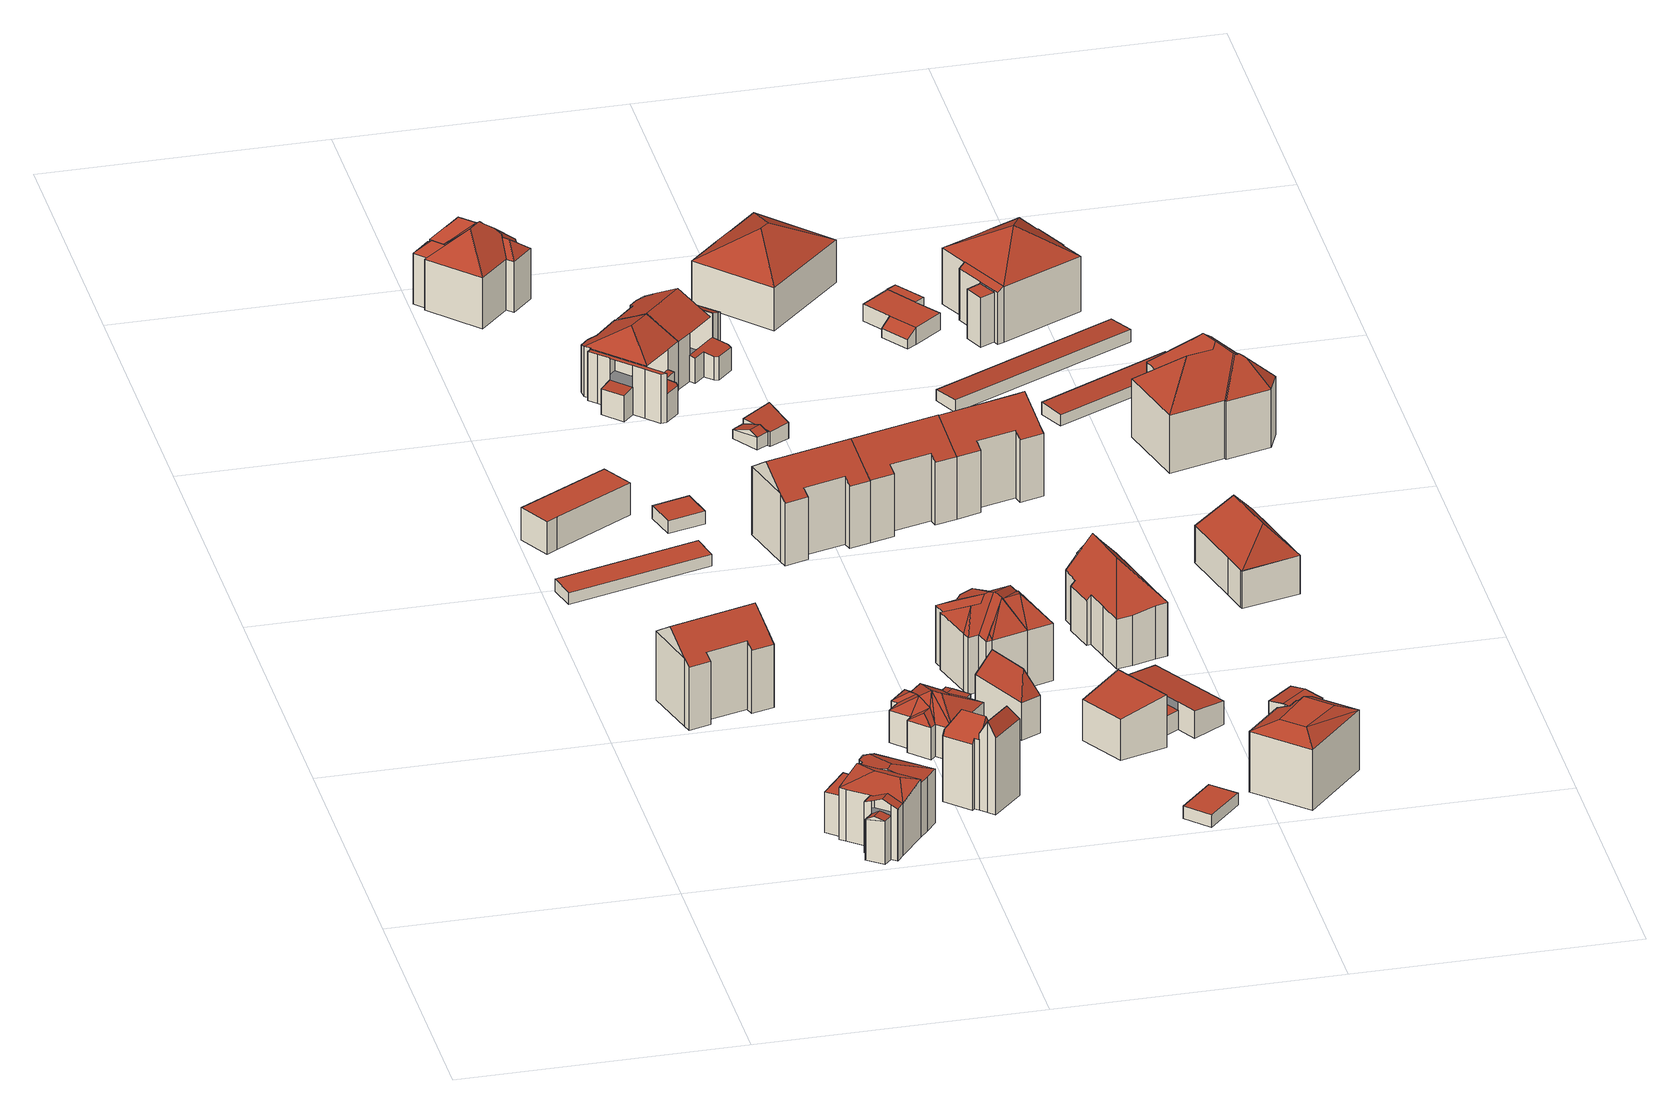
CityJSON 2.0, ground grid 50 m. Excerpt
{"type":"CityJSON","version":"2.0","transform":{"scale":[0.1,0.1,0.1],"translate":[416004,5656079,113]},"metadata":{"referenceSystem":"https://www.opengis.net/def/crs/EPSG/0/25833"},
"CityObjects":{
"building1":{"type":"Building","attributes":{"Dachtyp_tdc":"tdcFreeFormRoof","Gemeindeschluessel":14612000,"Dachneigung":34.45,"QualitaetDacherkennung":79,"Geometrietyp2DReferenz":"3000","measuredHeight":16.34,"function":"31001_9998","roofType":"5000"},"geometry":[{"type":"Solid","lod":"2","boundaries":[[[[0,1,2,3]],[[1,4,5,2]],[[4,6,7,5]],[[6,8,9,7]],[[8,10,11,9]],[[10,12,13,11]],[[12,14,15,13]],[[14,16,17,15]],[[18,19,0,20]],[[4,1,19,18,16,14,12,10,8,6]],[[1,0,19]],[[20,16,18]],[[17,21,3,2,5,7,9,11,13,15]],[[16,20,21,17]],[[20,0,3,21]]]],"semantics":{"surfaces":[{"type":"WallSurface"},{"type":"RoofSurface"},{"type":"GroundSurface"}],"values":[[0,0,0,0,0,0,0,0,1,1,0,0,2,0,0]]}}]},
"building2":{"type":"Building","attributes":{"Gemeindeschluessel":14612000,"Geometrietyp2DReferenz":"3000","function":"31001_9998","roofType":"9999"},"children":["building2-1","building2-2","building2-3","building2-4","building2-5"]},
"building2-1":{"type":"BuildingPart","attributes":{"Dachtyp_tdc":"tdcHipRoof","Dachneigung":15.57,"QualitaetDacherkennung":37,"Geometrietyp2DReferenz":"3000","measuredHeight":11.21,"roofType":"3200"},"parents":["building2"],"geometry":[{"type":"MultiSurface","lod":"2","boundaries":[[[22,23,24,25]],[[26,27,28]],[[29,30,31,23,32]],[[27,33,34,35,29,32,28]],[[23,22,36,37,38,39,26,28,32]],[[24,40,41,42,43,44,45,46,47,25]],[[23,31,48,40,24]],[[30,29,49,42,41,50]],[[27,26,45,44,51]],[[36,22,25,47,52]]],"semantics":{"surfaces":[{"type":"WallSurface"},{"type":"RoofSurface"},{"type":"GroundSurface"}],"values":[0,1,1,1,1,2,0,0,0,0]}}]},
"building2-2":{"type":"BuildingPart","attributes":{"Dachtyp_tdc":"tdcFreeFormRoof","Dachneigung":18.21,"QualitaetDacherkennung":42,"Geometrietyp2DReferenz":"3000","measuredHeight":11.27,"roofType":"5000"},"parents":["building2"],"geometry":[{"type":"MultiSurface","lod":"2","boundaries":[[[53,54,55,56,57]],[[54,58,59,55]],[[58,60,61,59]],[[60,62,63,61]],[[62,64,65,63]],[[64,66,67,65]],[[66,68,69,67]],[[68,70,71,69]],[[70,51,44,71]],[[66,64,72,68]],[[64,62,60,58,54,53,73,49,35,74,72]],[[70,68,72,74,33,51]],[[43,42,41,56,55,59,61,63,65,67,69,71,44]]],"semantics":{"surfaces":[{"type":"WallSurface"},{"type":"RoofSurface"},{"type":"GroundSurface"}],"values":[0,0,0,0,0,0,0,0,0,1,1,1,2]}}]},
"building2-3":{"type":"BuildingPart","attributes":{"Dachtyp_tdc":"tdcPolyFlatRoof","Dachneigung":0,"QualitaetDacherkennung":58,"Geometrietyp2DReferenz":"3000","measuredHeight":7.64,"roofType":"1000"},"parents":["building2"],"geometry":[{"type":"MultiSurface","lod":"2","boundaries":[[[48,75,76,40]],[[75,77,78,76]],[[77,57,56,78]],[[57,77,75,48,50]],[[40,76,78,56,41]]],"semantics":{"surfaces":[{"type":"WallSurface"},{"type":"RoofSurface"},{"type":"GroundSurface"}],"values":[0,0,0,1,2]}}]},
"building2-4":{"type":"BuildingPart","attributes":{"Dachtyp_tdc":"tdcGableRoof","Dachneigung":23.08,"QualitaetDacherkennung":60,"Geometrietyp2DReferenz":"3000","measuredHeight":10.92,"roofType":"3100"},"parents":["building2"],"geometry":[{"type":"MultiSurface","lod":"2","boundaries":[[[79,52,47,80]],[[81,82,83,84]],[[82,85,86,83]],[[85,87,86]],[[88,89,90,91,92]],[[89,79,80,90]],[[93,85,82,81,26,39,94]],[[94,37,52,79,89,88,93]],[[80,47,46,45,84,83,86,95,91,90]],[[26,81,84,45]]],"semantics":{"surfaces":[{"type":"WallSurface"},{"type":"RoofSurface"},{"type":"GroundSurface"}],"values":[0,0,0,0,0,0,1,1,2,0]}}]},
"building2-5":{"type":"BuildingPart","attributes":{"Dachtyp_tdc":"tdcGableRoof","Dachneigung":11.84,"QualitaetDacherkennung":52,"Geometrietyp2DReferenz":"3000","measuredHeight":8.58,"roofType":"3100"},"parents":["building2"],"geometry":[{"type":"MultiSurface","lod":"2","boundaries":[[[96,92,91,97]],[[87,98,99,86]],[[98,96,97,99]],[[96,98,100]],[[92,96,100,101]],[[98,87,102,101,100]],[[97,91,95,86,99]]],"semantics":{"surfaces":[{"type":"WallSurface"},{"type":"RoofSurface"},{"type":"GroundSurface"}],"values":[0,0,0,0,1,1,2]}}]},
"building3":{"type":"Building","attributes":{"Dachtyp_tdc":"tdcPolyFlatRoof","Gemeindeschluessel":14612000,"Dachneigung":3.21,"QualitaetDacherkennung":62,"Geometrietyp2DReferenz":"3000","measuredHeight":2.4,"function":"31001_2463","roofType":"2100"},"geometry":[{"type":"Solid","lod":"2","boundaries":[[[[103,104,105,106]],[[104,107,108,105]],[[107,109,110,108]],[[109,103,106,110]],[[109,107,104,103]],[[106,105,108,110]]]],"semantics":{"surfaces":[{"type":"WallSurface"},{"type":"RoofSurface"},{"type":"GroundSurface"}],"values":[[0,0,0,0,1,2]]}}]},
"building4":{"type":"Building","attributes":{"Dachtyp_tdc":"tdcPolyFlatRoof","Gemeindeschluessel":14612000,"Dachneigung":0,"QualitaetDacherkennung":74,"Geometrietyp2DReferenz":"3000","measuredHeight":6.11,"function":"31001_9998","roofType":"1000"},"geometry":[{"type":"Solid","lod":"2","boundaries":[[[[111,112,113,114]],[[112,115,116,113]],[[115,117,118,116]],[[117,119,120,118]],[[119,111,114,120]],[[119,117,115,112,111]],[[114,113,116,118,120]]]],"semantics":{"surfaces":[{"type":"WallSurface"},{"type":"RoofSurface"},{"type":"GroundSurface"}],"values":[[0,0,0,0,0,1,2]]}}]},
"building5":{"type":"Building","attributes":{"Gemeindeschluessel":14612000,"Geometrietyp2DReferenz":"3000","function":"31001_9998","roofType":"9999"},"children":["building5-1","building5-2"]},
"building5-1":{"type":"BuildingPart","attributes":{"Dachtyp_tdc":"tdcFreeFormRoof","Dachneigung":58.68,"QualitaetDacherkennung":6,"Geometrietyp2DReferenz":"3000","measuredHeight":16.69,"roofType":"5000"},"parents":["building5"],"geometry":[{"type":"MultiSurface","lod":"2","boundaries":[[[121,122,123,124]],[[122,125,126,123]],[[125,127,128,126]],[[127,129,130,128]],[[129,131,132,130]],[[131,133,134,132]],[[129,127,125,122,121,135,136,137]],[[136,138,133,131,137]],[[131,129,137]],[[139,124,123,126,128,130,132,134]]],"semantics":{"surfaces":[{"type":"WallSurface"},{"type":"RoofSurface"},{"type":"GroundSurface"}],"values":[0,0,0,0,0,0,1,1,1,2]}}]},
"building5-2":{"type":"BuildingPart","attributes":{"Dachtyp_tdc":"tdcFreeFormRoof","Dachneigung":59.57,"QualitaetDacherkennung":9,"Geometrietyp2DReferenz":"3000","measuredHeight":17.12,"roofType":"5000"},"parents":["building5"],"geometry":[{"type":"MultiSurface","lod":"2","boundaries":[[[140,141,142,134]],[[141,143,144,142]],[[143,145,146,144]],[[145,147,148,146]],[[147,149,121,124,148]],[[140,134,133]],[[147,145,143,150]],[[143,141,150]],[[141,140,138,151,135,149,147,150]],[[142,144,146,148,124,139,134]]],"semantics":{"surfaces":[{"type":"WallSurface"},{"type":"RoofSurface"},{"type":"GroundSurface"}],"values":[0,0,0,0,0,0,1,1,1,2]}}]},
"building6":{"type":"Building","attributes":{"Dachtyp_tdc":"tdcPolyFlatRoof","Gemeindeschluessel":14612000,"Dachneigung":0,"QualitaetDacherkennung":86,"Geometrietyp2DReferenz":"3000","measuredHeight":2.44,"function":"31001_9998","roofType":"1000"},"geometry":[{"type":"Solid","lod":"2","boundaries":[[[[152,153,154,155]],[[153,156,157,154]],[[156,158,159,157]],[[158,152,155,159]],[[158,156,153,152]],[[155,154,157,159]]]],"semantics":{"surfaces":[{"type":"WallSurface"},{"type":"RoofSurface"},{"type":"GroundSurface"}],"values":[[0,0,0,0,1,2]]}}]},
"building7":{"type":"Building","attributes":{"Dachtyp_tdc":"tdcFreeFormRoof","Gemeindeschluessel":14612000,"Dachneigung":29.27,"QualitaetDacherkennung":42,"Geometrietyp2DReferenz":"3000","measuredHeight":8.94,"function":"31001_9998","roofType":"5000"},"geometry":[{"type":"Solid","lod":"2","boundaries":[[[[160,161,162,163]],[[161,164,165,162]],[[164,166,167,165]],[[166,168,169,167]],[[168,170,171,169]],[[170,172,173,171]],[[172,174,175,173]],[[174,176,177,175]],[[176,178,179,177]],[[178,180,181,179]],[[180,182,183,181]],[[182,184,185,183]],[[184,186,187,185]],[[186,188,189,187]],[[188,190,191,189]],[[190,160,163,191]],[[192,193,194,190,188]],[[192,188,186]],[[193,192,186,184]],[[194,193,184,182]],[[195,172,196]],[[195,174,172]],[[195,197,174]],[[194,197,195]],[[194,180,197]],[[180,194,182]],[[198,197,180,178]],[[198,178,176]],[[197,198,176,174]],[[199,196,172,170]],[[200,199,170,168]],[[201,200,168,166]],[[201,166,164]],[[199,200,201,164,161]],[[195,196,199,161,160]],[[194,195,160,190]],[[163,162,165,167,169,171,173,175,177,179,181,183,185,187,189,191]]]],"semantics":{"surfaces":[{"type":"WallSurface"},{"type":"RoofSurface"},{"type":"GroundSurface"}],"values":[[0,0,0,0,0,0,0,0,0,0,0,0,0,0,0,0,1,1,1,1,1,1,1,1,1,1,1,1,1,1,1,1,1,1,1,1,2]]}}]},
"building8":{"type":"Building","attributes":{"Dachtyp_tdc":"tdcFreeFormRoof","Gemeindeschluessel":14612000,"Dachneigung":41.77,"QualitaetDacherkennung":17,"Geometrietyp2DReferenz":"3000","measuredHeight":14.56,"function":"31001_9998","roofType":"5000"},"geometry":[{"type":"Solid","lod":"2","boundaries":[[[[202,203,204,205]],[[203,206,207,204]],[[206,208,209,207]],[[208,210,211,209]],[[210,212,213,211]],[[212,214,215,213]],[[214,216,217,215]],[[216,218,219,217]],[[218,220,221,219]],[[220,222,223,221]],[[222,224,225,223]],[[224,226,227,225]],[[226,228,229,227]],[[228,230,231,229]],[[230,232,233,231]],[[232,234,235,233]],[[234,236,237,235]],[[236,238,239,237]],[[238,240,241,239]],[[240,202,205,241]],[[242,243,240,238]],[[242,238,236]],[[243,242,236,234]],[[244,245,246]],[[247,245,244]],[[202,245,247]],[[240,245,202]],[[243,245,240]],[[234,245,243]],[[245,234,232]],[[245,232,230]],[[248,249,250,246,245,230,228]],[[251,252,248,228,226]],[[251,226,224]],[[252,251,224,222]],[[249,248,252,222,220]],[[250,249,220,218]],[[244,246,250,218,216]],[[210,247,212]],[[208,247,210]],[[247,208,253]],[[212,216,214]],[[247,216,212]],[[216,247,244]],[[206,253,208]],[[253,206,203]],[[247,253,203,202]],[[205,204,207,209,211,213,215,217,219,221,223,225,227,229,231,233,235,237,239,241]]]],"semantics":{"surfaces":[{"type":"WallSurface"},{"type":"RoofSurface"},{"type":"GroundSurface"}],"values":[[0,0,0,0,0,0,0,0,0,0,0,0,0,0,0,0,0,0,0,0,1,1,1,1,1,1,1,1,1,1,1,1,1,1,1,1,1,1,1,1,1,1,1,1,1,1,1,2]]}}]},
"building9":{"type":"Building","attributes":{"Dachtyp_tdc":"tdcFreeFormRoof","Gemeindeschluessel":14612000,"Dachneigung":68.12,"QualitaetDacherkennung":8,"Geometrietyp2DReferenz":"3000","measuredHeight":11.95,"function":"31001_9998","roofType":"5000"},"geometry":[{"type":"Solid","lod":"2","boundaries":[[[[254,255,256,257]],[[255,258,259,256]],[[258,260,261,259]],[[260,254,257,261]],[[262,263,260,258]],[[262,258,255]],[[263,262,255,254]],[[263,254,260]],[[257,256,259,261]]]],"semantics":{"surfaces":[{"type":"WallSurface"},{"type":"RoofSurface"},{"type":"GroundSurface"}],"values":[[0,0,0,0,1,1,1,1,2]]}}]},
"building10":{"type":"Building","attributes":{"Gemeindeschluessel":14612000,"Geometrietyp2DReferenz":"3000","function":"31001_9998","roofType":"9999"},"children":["building10-1","building10-2","building10-3","building10-4"]},
"building10-1":{"type":"BuildingPart","attributes":{"Dachtyp_tdc":"tdcPolyFlatRoof","Dachneigung":0,"QualitaetDacherkennung":18,"Geometrietyp2DReferenz":"3000","measuredHeight":9.28,"roofType":"1000"},"parents":["building10"],"geometry":[{"type":"MultiSurface","lod":"2","boundaries":[[[264,265,266,267]],[[265,268,269,266]],[[268,270,271,272,269]],[[273,274,275,276,277]],[[274,278,279,275]],[[278,280,281,279]],[[280,282,283,281]],[[284,264,267,285,286]],[[284,287,282,280,278,274,273,270,268,265,264]],[[267,266,269,272,276,275,279,281,283,288,285]]],"semantics":{"surfaces":[{"type":"WallSurface"},{"type":"RoofSurface"},{"type":"GroundSurface"}],"values":[0,0,0,0,0,0,0,0,1,2]}}]},
"building10-2":{"type":"BuildingPart","attributes":{"Dachtyp_tdc":"tdcPolyFlatRoof","Dachneigung":5.97,"QualitaetDacherkennung":56,"Geometrietyp2DReferenz":"3000","measuredHeight":5.2,"roofType":"2100"},"parents":["building10"],"geometry":[{"type":"MultiSurface","lod":"2","boundaries":[[[289,277,276,290]],[[271,291,292,272]],[[291,289,290,292]],[[291,271,277,289]],[[290,276,272,292]]],"semantics":{"surfaces":[{"type":"WallSurface"},{"type":"RoofSurface"},{"type":"GroundSurface"}],"values":[0,0,0,1,2]}}]},
"building10-3":{"type":"BuildingPart","attributes":{"Dachtyp_tdc":"tdcHipAndGableRoof","Dachneigung":27.44,"QualitaetDacherkennung":60,"Geometrietyp2DReferenz":"3000","measuredHeight":12.64,"roofType":"5000"},"parents":["building10"],"geometry":[{"type":"MultiSurface","lod":"2","boundaries":[[[293,294,295,296]],[[294,297,298,295]],[[297,299,300,298]],[[299,301,302,303,300]],[[304,305,306,283,282]],[[305,307,308,306]],[[307,309,310,308]],[[309,311,312,310]],[[311,293,296,312]],[[307,305,304,313,314]],[[313,301,299,297,314]],[[297,294,293,311,309,307,314]],[[296,295,298,300,303,288,283,306,308,310,312]]],"semantics":{"surfaces":[{"type":"WallSurface"},{"type":"RoofSurface"},{"type":"GroundSurface"}],"values":[0,0,0,0,0,0,0,0,0,1,1,1,2]}}]},
"building10-4":{"type":"BuildingPart","attributes":{"Dachtyp_tdc":"tdcPolyFlatRoof","Dachneigung":4.25,"QualitaetDacherkennung":55,"Geometrietyp2DReferenz":"3000","measuredHeight":5.6,"roofType":"2100"},"parents":["building10"],"geometry":[{"type":"MultiSurface","lod":"2","boundaries":[[[302,315,316,303]],[[315,317,318,316]],[[317,319,320,318]],[[319,321,322,320]],[[321,286,285,322]],[[321,319,317,315,302,323,286]],[[285,288,303,316,318,320,322]]],"semantics":{"surfaces":[{"type":"WallSurface"},{"type":"RoofSurface"},{"type":"GroundSurface"}],"values":[0,0,0,0,0,1,2]}}]},
"building11":{"type":"Building","attributes":{"Dachtyp_tdc":"tdcFreeFormRoof","Gemeindeschluessel":14612000,"Dachneigung":35.47,"QualitaetDacherkennung":69,"Geometrietyp2DReferenz":"3000","measuredHeight":16.36,"function":"31001_9998","roofType":"5000"},"geometry":[{"type":"Solid","lod":"2","boundaries":[[[[324,325,326,327]],[[325,328,329,326]],[[328,330,331,329]],[[330,332,333,331]],[[332,334,335,333]],[[334,336,337,335]],[[336,338,339,337]],[[338,340,341,339]],[[340,342,343,341]],[[342,324,327,343]],[[344,345,325,324]],[[336,334,332,330,328,345,344,342,340,338]],[[328,325,345]],[[324,342,344]],[[327,326,329,331,333,335,337,339,341,343]]]],"semantics":{"surfaces":[{"type":"WallSurface"},{"type":"RoofSurface"},{"type":"GroundSurface"}],"values":[[0,0,0,0,0,0,0,0,0,0,1,1,0,0,2]]}}]},
"building12":{"type":"Building","attributes":{"Dachtyp_tdc":"tdcFreeFormRoof","Gemeindeschluessel":14612000,"Dachneigung":49.67,"QualitaetDacherkennung":41,"Geometrietyp2DReferenz":"3000","measuredHeight":14.4,"function":"31001_9998","roofType":"5000"},"geometry":[{"type":"Solid","lod":"2","boundaries":[[[[346,347,348,349]],[[347,350,351,348]],[[350,352,353,351]],[[352,354,355,353]],[[354,356,357,355]],[[356,358,359,357]],[[358,360,361,359]],[[360,362,363,361]],[[362,364,365,363]],[[364,366,367,365]],[[366,368,369,367]],[[368,370,371,369]],[[370,372,373,371]],[[374,375,370,368]],[[374,366,364]],[[366,374,368]],[[376,377,378,379,375,374,364,362]],[[380,381,382,376,362,360]],[[380,360,358]],[[383,356,354]],[[384,356,383]],[[381,356,384]],[[381,358,356]],[[358,381,380]],[[383,352,350]],[[352,383,354]],[[384,383,350,347]],[[382,381,384,347,346]],[[376,382,346,385]],[[386,377,376,385,387]],[[386,387,388]],[[378,377,386,388,389]],[[379,378,389,372]],[[375,379,372,370]],[[373,390,391,392,393,349,348,351,353,355,357,359,361,363,365,367,369,371]],[[372,389,390,373]],[[389,388,391,390]],[[388,387,392,391]],[[387,385,393,392]],[[385,346,349,393]]]],"semantics":{"surfaces":[{"type":"WallSurface"},{"type":"RoofSurface"},{"type":"GroundSurface"}],"values":[[0,0,0,0,0,0,0,0,0,0,0,0,0,1,1,1,1,1,1,1,1,1,1,1,1,1,1,1,1,1,1,1,1,1,2,0,0,0,0,0]]}}]},
"building13":{"type":"Building","attributes":{"Dachtyp_tdc":"tdcGableRoof","Gemeindeschluessel":14612000,"Dachneigung":21.23,"QualitaetDacherkennung":17,"Geometrietyp2DReferenz":"3000","measuredHeight":3.12,"function":"31001_9998","roofType":"3100"},"geometry":[{"type":"Solid","lod":"2","boundaries":[[[[394,395,396,397]],[[395,398,399,396]],[[398,400,401,399]],[[400,394,397,401]],[[398,395,402]],[[394,400,403]],[[395,394,403,402]],[[400,398,402,403]],[[397,396,399,401]]]],"semantics":{"surfaces":[{"type":"WallSurface"},{"type":"RoofSurface"},{"type":"GroundSurface"}],"values":[[0,0,0,0,0,0,1,1,2]]}}]},
"building14":{"type":"Building","attributes":{"Gemeindeschluessel":14612000,"Geometrietyp2DReferenz":"3000","function":"31001_9998","roofType":"9999"},"children":["building14-1","building14-2","building14-3","building14-4"]},
"building14-1":{"type":"BuildingPart","attributes":{"Dachtyp_tdc":"tdcPolyFlatRoof","Dachneigung":7.67,"QualitaetDacherkennung":61,"Geometrietyp2DReferenz":"3000","measuredHeight":4.86,"roofType":"2100"},"parents":["building14"],"geometry":[{"type":"MultiSurface","lod":"2","boundaries":[[[404,405,406,407]],[[405,408,409,406]],[[408,410,411,409]],[[410,412,413,411]],[[412,414,415,413]],[[414,416,417,415]],[[416,418,419,417]],[[418,416,414,412,410,408,405,404,420]],[[407,406,409,411,413,415,417,419,421]]],"semantics":{"surfaces":[{"type":"WallSurface"},{"type":"RoofSurface"},{"type":"GroundSurface"}],"values":[0,0,0,0,0,0,0,1,2]}}]},
"building14-2":{"type":"BuildingPart","attributes":{"Dachtyp_tdc":"tdcPolyFlatRoof","Dachneigung":22.7,"QualitaetDacherkennung":22,"Geometrietyp2DReferenz":"3000","measuredHeight":9.38,"roofType":"2100"},"parents":["building14"],"geometry":[{"type":"MultiSurface","lod":"2","boundaries":[[[422,423,424,425]],[[426,427,428,429]],[[426,430,431,427]],[[430,432,433,431]],[[432,434,435,433]],[[434,422,425,435]],[[434,432,430,426,429,423,422]],[[425,424,428,427,431,433,435]]],"semantics":{"surfaces":[{"type":"WallSurface"},{"type":"RoofSurface"},{"type":"GroundSurface"}],"values":[0,0,0,0,0,0,1,2]}}]},
"building14-3":{"type":"BuildingPart","attributes":{"Dachtyp_tdc":"tdcPolyFlatRoof","Dachneigung":31.74,"QualitaetDacherkennung":37,"Geometrietyp2DReferenz":"3000","measuredHeight":9.86,"roofType":"2100"},"parents":["building14"],"geometry":[{"type":"MultiSurface","lod":"2","boundaries":[[[436,437,438,439]],[[437,429,428,438]],[[423,440,404,407,424]],[[441,440,423,429,437,436,442,443]],[[439,438,428,424,407,421,444]]],"semantics":{"surfaces":[{"type":"WallSurface"},{"type":"RoofSurface"},{"type":"GroundSurface"}],"values":[0,0,0,1,2]}}]},
"building14-4":{"type":"BuildingPart","attributes":{"Dachtyp_tdc":"tdcGableRoof","Dachneigung":28.94,"QualitaetDacherkennung":57,"Geometrietyp2DReferenz":"3000","measuredHeight":12.62,"roofType":"3100"},"parents":["building14"],"geometry":[{"type":"MultiSurface","lod":"2","boundaries":[[[445,446,447,448]],[[446,449,450,447]],[[449,451,452,450]],[[451,453,454,452]],[[453,455,456,454]],[[455,457,458,456]],[[457,459,436,439,458]],[[460,445,448,419,418]],[[461,459,457,455,453,451,449,446]],[[446,445,460,462,443,461]],[[448,447,450,452,454,456,458,439,444,421,419]]],"semantics":{"surfaces":[{"type":"WallSurface"},{"type":"RoofSurface"},{"type":"GroundSurface"}],"values":[0,0,0,0,0,0,0,0,1,1,2]}}]},
"building15":{"type":"Building","attributes":{"Dachtyp_tdc":"tdcPolyFlatRoof","Gemeindeschluessel":14612000,"Dachneigung":15.78,"QualitaetDacherkennung":66,"Geometrietyp2DReferenz":"3000","measuredHeight":10.01,"function":"31001_9998","roofType":"2100"},"geometry":[{"type":"Solid","lod":"2","boundaries":[[[[463,464,465,466]],[[464,467,468,465]],[[467,469,470,468]],[[469,463,466,470]],[[469,467,464,463]],[[466,465,468,470]]]],"semantics":{"surfaces":[{"type":"WallSurface"},{"type":"RoofSurface"},{"type":"GroundSurface"}],"values":[[0,0,0,0,1,2]]}}]},
"building16":{"type":"Building","attributes":{"Dachtyp_tdc":"tdcPolyFlatRoof","Gemeindeschluessel":14612000,"Dachneigung":2.88,"QualitaetDacherkennung":55,"Geometrietyp2DReferenz":"3000","measuredHeight":3.08,"function":"31001_9998","roofType":"2100"},"geometry":[{"type":"Solid","lod":"2","boundaries":[[[[471,472,473,474]],[[472,475,476,473]],[[475,477,478,476]],[[477,479,480,478]],[[479,471,474,480]],[[479,477,475,472,471]],[[474,473,476,478,480]]]],"semantics":{"surfaces":[{"type":"WallSurface"},{"type":"RoofSurface"},{"type":"GroundSurface"}],"values":[[0,0,0,0,0,1,2]]}}]},
"building17":{"type":"Building","attributes":{"Dachtyp_tdc":"tdcPolyFlatRoof","Gemeindeschluessel":14612000,"Dachneigung":0,"QualitaetDacherkennung":85,"Geometrietyp2DReferenz":"3000","measuredHeight":2.21,"function":"31001_9998","roofType":"1000"},"geometry":[{"type":"Solid","lod":"2","boundaries":[[[[481,482,483,484]],[[482,485,486,483]],[[485,487,488,486]],[[487,481,484,488]],[[487,485,482,481]],[[484,483,486,488]]]],"semantics":{"surfaces":[{"type":"WallSurface"},{"type":"RoofSurface"},{"type":"GroundSurface"}],"values":[[0,0,0,0,1,2]]}}]},
"building18":{"type":"Building","attributes":{"Dachtyp_tdc":"tdcFreeFormRoof","Gemeindeschluessel":14612000,"Dachneigung":34.97,"QualitaetDacherkennung":69,"Geometrietyp2DReferenz":"3000","measuredHeight":16.34,"function":"31001_9998","roofType":"5000"},"geometry":[{"type":"Solid","lod":"2","boundaries":[[[[325,489,490,326]],[[489,491,492,490]],[[491,493,494,492]],[[493,495,496,494]],[[495,497,498,496]],[[497,499,500,498]],[[499,501,502,500]],[[501,503,331,502]],[[503,504,329,331]],[[504,325,326,329]],[[499,497,495,493,491,505,345,504,503,501]],[[345,505,489,325]],[[325,504,345]],[[491,489,505]],[[326,490,492,494,496,498,500,502,331,329]]]],"semantics":{"surfaces":[{"type":"WallSurface"},{"type":"RoofSurface"},{"type":"GroundSurface"}],"values":[[0,0,0,0,0,0,0,0,0,0,1,1,0,0,2]]}}]},
"building19":{"type":"Building","attributes":{"Gemeindeschluessel":14612000,"Geometrietyp2DReferenz":"3000","function":"31001_9998","roofType":"9999"},"children":["building19-1","building19-2"]},
"building19-1":{"type":"BuildingPart","attributes":{"Dachtyp_tdc":"tdcPolyFlatRoof","Dachneigung":6.17,"QualitaetDacherkennung":78,"Geometrietyp2DReferenz":"3000","measuredHeight":5.27,"roofType":"2100"},"parents":["building19"],"geometry":[{"type":"MultiSurface","lod":"2","boundaries":[[[506,507,508]],[[506,509,510,507]],[[509,511,512,510]],[[511,513,514,512]],[[513,515,516,514]],[[515,517,518,516]],[[517,519,518]],[[515,513,511,509,506,517]],[[507,510,512,514,516,518]]],"semantics":{"surfaces":[{"type":"WallSurface"},{"type":"RoofSurface"},{"type":"GroundSurface"}],"values":[0,0,0,0,0,0,0,1,2]}}]},
"building19-2":{"type":"BuildingPart","attributes":{"Dachtyp_tdc":"tdcPolyFlatRoof","Dachneigung":0,"QualitaetDacherkennung":80,"Geometrietyp2DReferenz":"3000","measuredHeight":3.59,"roofType":"1000"},"parents":["building19"],"geometry":[{"type":"MultiSurface","lod":"2","boundaries":[[[519,520,521,518]],[[520,522,523,521]],[[522,508,507,523]],[[508,522,520,519]],[[518,521,523,507]]],"semantics":{"surfaces":[{"type":"WallSurface"},{"type":"RoofSurface"},{"type":"GroundSurface"}],"values":[0,0,0,1,2]}}]},
"building20":{"type":"Building","attributes":{"Gemeindeschluessel":14612000,"Geometrietyp2DReferenz":"3000","function":"31001_9998","roofType":"9999"},"children":["building20-1","building20-2"]},
"building20-1":{"type":"BuildingPart","attributes":{"Dachtyp_tdc":"tdcFreeFormRoof","Dachneigung":63.34,"QualitaetDacherkennung":36,"Geometrietyp2DReferenz":"3000","measuredHeight":12.62,"roofType":"5000"},"parents":["building20"],"geometry":[{"type":"MultiSurface","lod":"2","boundaries":[[[524,525,526,527]],[[525,528,529,526]],[[528,530,531,529]],[[530,532,533,531]],[[534,528,525,524]],[[535,534,524,536,532]],[[535,532,530]],[[534,535,530,528]],[[533,537,527,526,529,531]]],"semantics":{"surfaces":[{"type":"WallSurface"},{"type":"RoofSurface"},{"type":"GroundSurface"}],"values":[0,0,0,0,1,1,1,1,2]}}]},
"building20-2":{"type":"BuildingPart","attributes":{"Dachtyp_tdc":"tdcHipAndGableRoof","Dachneigung":48.04,"QualitaetDacherkennung":40,"Geometrietyp2DReferenz":"3000","measuredHeight":14.94,"roofType":"5000"},"parents":["building20"],"geometry":[{"type":"MultiSurface","lod":"2","boundaries":[[[538,539,540,541]],[[539,542,543,540]],[[542,544,545,543]],[[544,546,526,545]],[[546,547,524,527,526]],[[548,549,550,533,532]],[[549,551,552,550]],[[551,553,554,552]],[[553,555,556,554]],[[555,557,558,556]],[[557,559,560,558]],[[559,561,562,560]],[[561,563,564,562]],[[563,565,566,564]],[[565,567,568,566]],[[567,569,570,568]],[[569,571,572,570]],[[571,538,541,572]],[[567,565,563,561,573]],[[561,559,557,555,553,551,549,548,574,573]],[[574,547,546,544,542,539,538,571,569,567,573]],[[541,540,543,545,526,527,537,533,550,552,554,556,558,560,562,564,566,568,570,572]]],"semantics":{"surfaces":[{"type":"WallSurface"},{"type":"RoofSurface"},{"type":"GroundSurface"}],"values":[0,0,0,0,0,0,0,0,0,0,0,0,0,0,0,0,0,0,1,1,1,2]}}]},
"building21":{"type":"Building","attributes":{"Dachtyp_tdc":"tdcFreeFormRoof","Gemeindeschluessel":14612000,"Dachneigung":1.82,"QualitaetDacherkennung":53,"Geometrietyp2DReferenz":"3000","measuredHeight":13.09,"function":"31001_9998","roofType":"5000"},"geometry":[{"type":"Solid","lod":"2","boundaries":[[[[575,576,577,578]],[[576,579,580,577]],[[579,581,582,580]],[[581,583,584,582]],[[583,585,586,584]],[[585,587,588,586]],[[587,589,590,588]],[[589,575,578,590]],[[589,591,592,575]],[[593,594,583,581,579,576,575,592]],[[595,587,585,594,593]],[[591,587,595]],[[587,591,589]],[[591,595,593,592]],[[585,583,594]],[[578,577,580,582,584,586,588,590]]]],"semantics":{"surfaces":[{"type":"WallSurface"},{"type":"RoofSurface"},{"type":"GroundSurface"}],"values":[[0,0,0,0,0,0,0,0,1,1,1,1,1,1,0,2]]}}]},
"building22":{"type":"Building","attributes":{"Dachtyp_tdc":"tdcFreeFormRoof","Gemeindeschluessel":14612000,"Dachneigung":34.67,"QualitaetDacherkennung":68,"Geometrietyp2DReferenz":"3000","measuredHeight":16.31,"function":"31001_9998","roofType":"5000"},"geometry":[{"type":"Solid","lod":"2","boundaries":[[[[491,489,490,492]],[[489,596,597,490]],[[596,598,599,597]],[[598,600,601,599]],[[600,602,603,601]],[[602,604,605,603]],[[604,606,607,605]],[[606,608,609,607]],[[608,493,494,609]],[[493,491,492,494]],[[610,611,596,489]],[[600,598,611,610,491,493,608,606,604,602]],[[598,596,611]],[[489,491,610]],[[492,490,597,599,601,603,605,607,609,494]]]],"semantics":{"surfaces":[{"type":"WallSurface"},{"type":"RoofSurface"},{"type":"GroundSurface"}],"values":[[0,0,0,0,0,0,0,0,0,0,1,1,0,0,2]]}}]},
"building23":{"type":"Building","attributes":{"Gemeindeschluessel":14612000,"Geometrietyp2DReferenz":"3000","function":"31001_9998","roofType":"9999"},"children":["building23-1","building23-2"]},
"building23-1":{"type":"BuildingPart","attributes":{"Dachtyp_tdc":"tdcHipRoof","Dachneigung":30.11,"QualitaetDacherkennung":59,"Geometrietyp2DReferenz":"3000","measuredHeight":12.74,"roofType":"3200"},"parents":["building23"],"geometry":[{"type":"MultiSurface","lod":"2","boundaries":[[[612,613,614]],[[612,615,616,613]],[[615,617,618,616]],[[617,619,620,618]],[[619,621,622,620]],[[621,623,624,625,622]],[[617,615,626]],[[621,619,627]],[[623,621,627,626,615,612]],[[619,617,626,627]],[[625,613,616,618,620,622]]],"semantics":{"surfaces":[{"type":"WallSurface"},{"type":"RoofSurface"},{"type":"GroundSurface"}],"values":[0,0,0,0,0,0,1,1,1,1,2]}}]},
"building23-2":{"type":"BuildingPart","attributes":{"Dachtyp_tdc":"tdcGableRoof","Dachneigung":67.14,"QualitaetDacherkennung":7,"Geometrietyp2DReferenz":"3000","measuredHeight":6.42,"roofType":"3100"},"parents":["building23"],"geometry":[{"type":"MultiSurface","lod":"2","boundaries":[[[624,628,629,625]],[[628,630,631,629]],[[630,614,613,631]],[[630,628,632]],[[628,624,633,632]],[[614,630,632,633]],[[625,629,631,613]]],"semantics":{"surfaces":[{"type":"WallSurface"},{"type":"RoofSurface"},{"type":"GroundSurface"}],"values":[0,0,0,0,1,1,2]}}]},
"building24":{"type":"Building","attributes":{"Dachtyp_tdc":"tdcFreeFormRoof","Gemeindeschluessel":14612000,"Dachneigung":10.06,"QualitaetDacherkennung":69,"Geometrietyp2DReferenz":"3000","measuredHeight":5.62,"function":"31001_9998","roofType":"5000"},"geometry":[{"type":"Solid","lod":"2","boundaries":[[[[634,635,636,637]],[[635,638,639,636]],[[638,640,641,639]],[[640,642,643,641]],[[642,644,645,643]],[[644,646,647,645]],[[646,634,637,647]],[[634,646,644,648,638,635]],[[648,644,642,640]],[[640,638,648]],[[637,636,639,641,643,645,647]]]],"semantics":{"surfaces":[{"type":"WallSurface"},{"type":"RoofSurface"},{"type":"GroundSurface"}],"values":[[0,0,0,0,0,0,0,1,1,0,2]]}}]},
"building25":{"type":"Building","attributes":{"Gemeindeschluessel":14612000,"Geometrietyp2DReferenz":"3000","function":"31001_9998","roofType":"9999"},"children":["building25-1","building25-2","building25-3"]},
"building25-1":{"type":"BuildingPart","attributes":{"Dachtyp_tdc":"tdcPolyFlatRoof","Dachneigung":0,"QualitaetDacherkennung":68,"Geometrietyp2DReferenz":"3000","measuredHeight":3.23,"roofType":"1000"},"parents":["building25"],"geometry":[{"type":"MultiSurface","lod":"2","boundaries":[[[649,650,651,652]],[[653,654,655,656]],[[653,657,658,654]],[[659,649,652,660]],[[659,657,653,656,650,649]],[[652,651,655,654,658,660]]],"semantics":{"surfaces":[{"type":"WallSurface"},{"type":"RoofSurface"},{"type":"GroundSurface"}],"values":[0,0,0,0,1,2]}}]},
"building25-2":{"type":"BuildingPart","attributes":{"Dachtyp_tdc":"tdcPolyFlatRoof","Dachneigung":0,"QualitaetDacherkennung":68,"Geometrietyp2DReferenz":"3000","measuredHeight":3.25,"roofType":"1000"},"parents":["building25"],"geometry":[{"type":"MultiSurface","lod":"2","boundaries":[[[661,662,663,658,657]],[[662,664,665,663]],[[664,666,659,660,665]],[[666,664,662,661]],[[658,663,665,660]]],"semantics":{"surfaces":[{"type":"WallSurface"},{"type":"RoofSurface"},{"type":"GroundSurface"}],"values":[0,0,0,1,2]}}]},
"building25-3":{"type":"BuildingPart","attributes":{"Dachtyp_tdc":"tdcPolyFlatRoof","Dachneigung":34.78,"QualitaetDacherkennung":49,"Geometrietyp2DReferenz":"3000","measuredHeight":3.2,"roofType":"2100"},"parents":["building25"],"geometry":[{"type":"MultiSurface","lod":"2","boundaries":[[[667,656,655,668]],[[650,669,670,651]],[[669,667,668,670]],[[669,650,656,667]],[[668,655,651,670]]],"semantics":{"surfaces":[{"type":"WallSurface"},{"type":"RoofSurface"},{"type":"GroundSurface"}],"values":[0,0,0,1,2]}}]},
"building26":{"type":"Building","attributes":{"Dachtyp_tdc":"tdcFreeFormRoof","Gemeindeschluessel":14612000,"Dachneigung":48.33,"QualitaetDacherkennung":80,"Geometrietyp2DReferenz":"3000","measuredHeight":13.1,"function":"31001_9998","roofType":"5000"},"geometry":[{"type":"Solid","lod":"2","boundaries":[[[[671,672,673,674]],[[672,675,676,673]],[[675,677,678,676]],[[677,679,680,678]],[[679,681,682,680]],[[681,683,684,682]],[[683,685,686,684]],[[685,687,688,686]],[[687,689,690,688]],[[689,691,692,690]],[[691,693,694,692]],[[693,671,674,694]],[[687,695,696]],[[697,698,672,671]],[[687,685,683,681,679,677,675,698,697,695]],[[696,695,697,671,693,691,689]],[[675,672,698]],[[689,687,696]],[[674,673,676,678,680,682,684,686,688,690,692,694]]]],"semantics":{"surfaces":[{"type":"WallSurface"},{"type":"RoofSurface"},{"type":"GroundSurface"}],"values":[[0,0,0,0,0,0,0,0,0,0,0,0,1,1,1,1,0,0,2]]}}]},
"building27":{"type":"Building","attributes":{"Dachtyp_tdc":"tdcPolyFlatRoof","Gemeindeschluessel":14612000,"Dachneigung":3.38,"QualitaetDacherkennung":80,"Geometrietyp2DReferenz":"3000","measuredHeight":2.4,"function":"31001_2463","roofType":"2100"},"geometry":[{"type":"Solid","lod":"2","boundaries":[[[[699,700,701,702]],[[700,703,704,701]],[[703,705,706,704]],[[705,699,702,706]],[[705,703,700,699]],[[702,701,704,706]]]],"semantics":{"surfaces":[{"type":"WallSurface"},{"type":"RoofSurface"},{"type":"GroundSurface"}],"values":[[0,0,0,0,1,2]]}}]},
"building28":{"type":"Building","attributes":{"Gemeindeschluessel":14612000,"Geometrietyp2DReferenz":"3000","function":"31001_9998","roofType":"9999"},"children":["building28-1","building28-2","building28-3","building28-4"]},
"building28-1":{"type":"BuildingPart","attributes":{"Dachtyp_tdc":"tdcPolyFlatRoof","Dachneigung":33.5,"QualitaetDacherkennung":39,"Geometrietyp2DReferenz":"3000","measuredHeight":10.62,"roofType":"2100"},"parents":["building28"],"geometry":[{"type":"MultiSurface","lod":"2","boundaries":[[[707,708,709,710,711]],[[712,713,714,715,716]],[[713,717,718,719,714]],[[720,707,711,721,722]],[[720,717,713,712,708,707]],[[711,710,715,714,719,721]]],"semantics":{"surfaces":[{"type":"WallSurface"},{"type":"RoofSurface"},{"type":"GroundSurface"}],"values":[0,0,0,0,1,2]}}]},
"building28-2":{"type":"BuildingPart","attributes":{"Dachtyp_tdc":"tdcFreeFormRoof","Dachneigung":44.83,"QualitaetDacherkennung":35,"Geometrietyp2DReferenz":"3000","measuredHeight":6.25,"roofType":"5000"},"parents":["building28"],"geometry":[{"type":"MultiSurface","lod":"2","boundaries":[[[723,724,725,726]],[[724,727,728,725]],[[727,729,730,728]],[[731,729,727]],[[732,731,727,724]],[[732,724,723]],[[731,732,723,729]],[[726,725,728,730]]],"semantics":{"surfaces":[{"type":"WallSurface"},{"type":"RoofSurface"},{"type":"GroundSurface"}],"values":[0,0,0,1,1,1,1,2]}}]},
"building28-3":{"type":"BuildingPart","attributes":{"Dachtyp_tdc":"tdcPolyFlatRoof","Dachneigung":0,"QualitaetDacherkennung":50,"Geometrietyp2DReferenz":"3000","measuredHeight":9.43,"roofType":"1000"},"parents":["building28"],"geometry":[{"type":"MultiSurface","lod":"2","boundaries":[[[718,733,734,719]],[[733,735,736,734]],[[735,722,721,736]],[[722,735,733,718]],[[719,734,736,721]]],"semantics":{"surfaces":[{"type":"WallSurface"},{"type":"RoofSurface"},{"type":"GroundSurface"}],"values":[0,0,0,1,2]}}]},
"building28-4":{"type":"BuildingPart","attributes":{"Dachtyp_tdc":"tdcTentRoof","Dachneigung":30.15,"QualitaetDacherkennung":42,"Geometrietyp2DReferenz":"3000","measuredHeight":15.45,"roofType":"3500"},"parents":["building28"],"geometry":[{"type":"MultiSurface","lod":"2","boundaries":[[[737,738,739,740]],[[738,741,742,739]],[[741,743,744,742]],[[743,745,746,744]],[[745,747,748,746]],[[747,716,715,748]],[[709,749,750,710]],[[749,751,723,726,750]],[[752,737,740,730,729]],[[747,745,743,741,738,737,753]],[[716,747,753]],[[749,709,716,753]],[[737,752,751,749,753]],[[740,739,742,744,746,748,715,710,750,726,730]]],"semantics":{"surfaces":[{"type":"WallSurface"},{"type":"RoofSurface"},{"type":"GroundSurface"}],"values":[0,0,0,0,0,0,0,0,0,1,1,1,1,2]}}]},
"building29":{"type":"Building","attributes":{"Dachtyp_tdc":"tdcPolyFlatRoof","Gemeindeschluessel":14612000,"Dachneigung":3.06,"QualitaetDacherkennung":79,"Geometrietyp2DReferenz":"3000","measuredHeight":2.35,"function":"31001_2463","roofType":"2100"},"geometry":[{"type":"Solid","lod":"2","boundaries":[[[[754,755,756,757]],[[755,758,759,756]],[[758,760,761,759]],[[760,754,757,761]],[[760,758,755,754]],[[757,756,759,761]]]],"semantics":{"surfaces":[{"type":"WallSurface"},{"type":"RoofSurface"},{"type":"GroundSurface"}],"values":[[0,0,0,0,1,2]]}}]},
"building30":{"type":"Building","attributes":{"Dachtyp_tdc":"tdcFreeFormRoof","Gemeindeschluessel":14612000,"Dachneigung":42.06,"QualitaetDacherkennung":30,"Geometrietyp2DReferenz":"3000","measuredHeight":17.68,"function":"31001_9998","roofType":"5000"},"geometry":[{"type":"Solid","lod":"2","boundaries":[[[[762,763,764,765]],[[763,766,767,764]],[[766,768,769,767]],[[768,770,771,769]],[[770,772,773,771]],[[772,774,775,773]],[[774,776,777,775]],[[776,778,779,777]],[[778,780,781,779]],[[780,782,783,781]],[[782,784,785,783]],[[786,782,780]],[[787,788,789,786,780,778]],[[790,787,778,776]],[[791,792,793,790,776,774]],[[791,774,772]],[[792,791,772,770]],[[793,792,770,768]],[[794,795,788,787,790,793,768,766]],[[794,766,763]],[[796,795,794,763,762]],[[784,797,798,785]],[[797,799,800,798]],[[799,801,802,800]],[[801,803,804,802]],[[803,805,806,804]],[[805,762,765,806]],[[807,796,762,805]],[[803,807,805]],[[801,807,803]],[[799,807,801]],[[807,799,797]],[[789,788,795,796,807,797,784]],[[786,789,784,782]],[[785,798,800,802,804,806,765,764,767,769,771,773,775,777,779,781,783]]]],"semantics":{"surfaces":[{"type":"WallSurface"},{"type":"RoofSurface"},{"type":"GroundSurface"}],"values":[[0,0,0,0,0,0,0,0,0,0,0,1,1,1,1,1,1,1,1,1,1,0,0,0,0,0,0,1,1,1,1,1,1,1,2]]}}]}
},
"vertices":[
[252,650,145],[278,556,144],[278,556,14],[252,650,14],[282,541,133],[282,541,14],[242,530,133],[242,530,14],[238,545,143],[238,545,14],[165,525,143],[165,525,14],[169,511,133],[169,511,14],[130,500,133],[130,500,14],[126,514,143],[126,514,14],[113,562,178],[265,604,178],[100,608,145],[100,608,14],
[298,98,110],[289,106,110],[289,106,12],[298,98,12],[379,32,110],[420,81,122],[388,90,125],[332,155,122],[331,155,122],[295,113,112],[352,119,125],[387,109,122],[373,121,122],[359,132,122],[332,71,110],[337,66,110],[357,49,110],[378,32,110],[295,113,12],[331,155,12],[332,155,12],[373,121,12],[420,81,12],[379,32,12],[357,49,12],[332,71,12],[295,113,89],[332,155,115],[331,155,89],[420,81,114],[332,71,108],
[339,165,115],[340,165,115],[340,165,12],[339,165,12],[339,165,89],[342,167,115],[342,167,12],[341,182,113],[341,182,12],[350,192,114],[350,192,12],[361,192,115],[361,192,12],[368,193,114],[368,193,12],[454,122,114],[454,122,12],[436,100,114],[436,100,12],[384,135,125],[331,155,115],[373,121,125],
[271,133,89],[271,133,12],[315,186,89],[315,186,12],
[322,58,108],[322,58,12],[367,16,110],[366,16,110],[366,16,12],[367,16,12],[357,24,115],[357,24,12],[357,24,94],[329,47,113],[319,55,108],[319,55,12],[329,47,12],[329,47,88],[345,34,122],[357,49,122],[345,34,12],
[316,32,88],[316,32,12],[344,9,94],[344,9,12],[328,22,98],[341,37,98],[345,34,97],
[275,1053,39],[287,1007,37],[287,1007,15],[275,1053,15],[31,939,37],[31,939,15],[19,985,39],[19,985,15],
[34,1105,76],[3,1160,76],[3,1160,15],[34,1105,15],[164,1251,76],[164,1251,15],[195,1197,76],[195,1197,15],[54,1117,76],[54,1117,15],
[532,139,149],[525,145,149],[525,145,16],[532,139,16],[521,141,140],[521,141,16],[480,179,140],[480,179,16],[484,184,149],[484,184,16],[512,214,149],[512,214,16],[561,168,149],[561,168,16],[537,144,161],[546,154,183],[513,185,183],[556,163,161],[546,154,16],
[561,168,161],[585,191,161],[585,191,16],[607,170,161],[607,170,16],[554,117,161],[554,117,16],[543,128,188],[543,128,16],[532,139,161],[585,170,188],[546,154,161],
[307,1140,40],[241,1123,40],[241,1123,16],[307,1140,16],[227,1177,40],[227,1177,16],[293,1195,40],[293,1195,16],
[502,434,91],[532,405,91],[532,405,30],[502,434,30],[540,414,91],[540,414,30],[574,382,91],[574,382,30],[566,373,91],[566,373,30],[589,350,91],[589,350,30],[520,278,91],[520,278,30],[496,300,91],[496,300,30],[487,291,91],[487,291,30],[454,323,91],[454,323,30],[462,332,91],[462,332,30],[433,361,91],[433,361,30],[452,382,91],[452,382,30],[443,390,91],[443,390,30],[473,421,91],[473,421,30],[482,413,91],[482,413,30],[474,391,103],[483,383,103],[483,362,111],[504,362,119],[518,349,119],[495,333,104],[480,317,104],[534,349,113],[533,372,104],[545,384,104],
[63,1969,104],[44,1989,104],[44,1989,8],[63,1969,8],[81,2025,104],[81,2025,8],[99,2042,104],[99,2042,8],[111,2030,104],[111,2030,8],[129,2012,104],[129,2012,8],[139,2002,104],[139,2002,8],[150,1990,104],[150,1990,8],[160,1980,104],[160,1980,8],[180,1959,104],[180,1959,8],[180,1942,104],[180,1942,8],[198,1924,104],[198,1924,8],[162,1888,104],[162,1888,8],[151,1899,104],[151,1899,8],[100,1849,104],[100,1849,8],[22,1929,104],[22,1929,8],[26,1933,104],[26,1933,8],[8,1952,104],[8,1952,8],[40,1984,104],[40,1984,8],[59,1965,104],[59,1965,8],[40,1952,124],[58,1933,124],[117,1958,145],[97,1924,154],[117,1944,154],[117,1969,138],[152,1939,129],[141,1944,139],[124,1944,149],[162,1924,126],[154,1932,126],[93,1993,138],
[645,317,102],[592,424,102],[592,424,31],[645,317,31],[627,441,102],[627,441,31],[680,334,102],[680,334,31],[618,415,151],[653,343,151],
[312,1480,104],[291,1502,104],[291,1502,11],[312,1480,11],[274,1519,104],[274,1519,11],[274,1518,104],[274,1518,63],[274,1518,11],[243,1549,104],[243,1550,104],[243,1550,11],[243,1549,11],[243,1549,63],[227,1566,104],[227,1566,11],[213,1579,104],[213,1579,11],[218,1584,104],[218,1584,11],[322,1481,104],[322,1481,11],[322,1481,64],[295,1508,104],[295,1508,11],
[224,1530,60],[224,1530,11],[255,1499,60],[255,1499,11],
[239,1624,106],[278,1664,106],[278,1664,11],[239,1624,11],[321,1619,138],[321,1619,11],[364,1575,105],[364,1575,11],[342,1554,105],[342,1554,67],[342,1554,11],[218,1584,106],[219,1585,106],[219,1585,11],[210,1593,106],[210,1593,11],[209,1608,100],[209,1608,11],[223,1623,100],[223,1623,11],[295,1508,106],[289,1588,138],
[350,1545,66],[350,1545,11],[332,1527,66],[332,1527,11],[346,1513,65],[346,1513,11],[346,1504,64],[346,1504,11],[295,1508,67],
[374,1092,143],[526,1133,143],[526,1133,14],[374,1092,14],[552,1037,142],[552,1037,14],[556,1022,131],[556,1022,14],[519,1012,131],[519,1012,14],[515,1027,142],[515,1027,14],[441,1007,142],[441,1007,14],[445,993,132],[445,993,14],[404,982,132],[404,982,14],[400,996,142],[400,996,14],[387,1045,178],[539,1085,178],
[699,631,138],[705,610,138],[705,610,30],[699,631,30],[707,610,138],[707,610,30],[735,509,138],[735,509,30],[739,495,138],[739,495,30],[693,482,138],[693,482,30],[630,464,138],[630,464,30],[619,462,138],[619,462,30],[612,487,138],[612,487,30],[593,481,138],[593,481,30],[589,495,138],[589,495,30],[568,572,138],[568,572,30],[572,573,138],[572,573,30],[566,596,138],[566,596,30],[611,535,165],[629,539,165],[653,558,172],[646,559,174],[641,556,173],[638,555,173],[627,475,145],[662,536,174],[656,556,174],[695,544,173],[665,535,172],[662,621,138],[632,617,149],[647,630,138],[613,621,138],[603,606,138],[603,606,30],[613,621,30],[647,630,30],[662,621,30],
[414,1400,32],[435,1414,32],[435,1414,15],[414,1400,15],[465,1367,39],[465,1367,15],[444,1354,39],[444,1354,15],[456,1382,46],[435,1369,46],
[438,1647,62],[459,1626,58],[459,1626,13],[438,1647,13],[462,1617,57],[462,1617,13],[436,1592,57],[436,1592,13],[428,1593,57],[428,1593,13],[414,1607,60],[414,1607,13],[396,1590,60],[396,1590,13],[388,1598,62],[388,1598,13],[433,1642,62],[433,1642,13],
[449,1657,101],[439,1648,107],[439,1648,13],[449,1657,13],[388,1725,99],[388,1725,13],[375,1712,13],[375,1712,107],[404,1708,99],[404,1708,13],[407,1712,97],[407,1712,13],[455,1663,98],[455,1663,13],
[355,1720,112],[361,1726,107],[361,1726,13],[355,1720,13],[438,1647,107],[433,1642,112],[389,1686,112],[423,1652,112],[389,1686,13],
[364,1575,104],[321,1619,139],[321,1619,13],[364,1575,13],[278,1664,105],[278,1664,13],[317,1703,105],[317,1703,13],[316,1716,99],[316,1716,13],[329,1729,99],[329,1729,13],[344,1730,105],[344,1730,13],[355,1720,113],[388,1598,104],[389,1686,139],[433,1642,104],
[869,239,132],[787,216,109],[787,216,32],[869,239,32],[741,293,109],[741,293,32],[811,336,132],[811,336,32],
[465,1367,42],[435,1414,42],[435,1414,14],[465,1367,14],[487,1450,45],[487,1450,14],[503,1381,44],[503,1381,14],[468,1362,42],[468,1362,14],
[889,0,38],[850,39,38],[850,39,15],[889,0,15],[907,98,38],[907,98,15],[947,60,38],[947,60,15],
[681,1175,143],[681,1175,14],[707,1079,142],[707,1079,14],[711,1064,132],[711,1064,14],[672,1054,132],[672,1054,14],[669,1068,142],[669,1068,14],[595,1049,142],[595,1049,14],[599,1034,132],[599,1034,14],[556,1022,132],[552,1037,143],[694,1127,178],
[866,365,78],[866,365,26],[866,365,62],[842,406,78],[842,406,26],[897,438,71],[897,438,26],[979,300,71],[979,300,26],[923,267,78],[923,267,26],[903,301,78],[903,301,26],[903,301,62],
[862,277,62],[862,277,26],[825,341,62],[825,341,26],
[838,715,123],[838,716,123],[838,716,14],[838,715,14],[834,732,123],[834,732,14],[870,741,123],[870,741,14],[874,725,123],[874,725,14],[844,726,140],[864,731,140],[858,721,123],[858,721,14],
[824,619,98],[810,672,98],[810,672,14],[824,619,14],[818,674,107],[818,674,14],[810,708,108],[810,708,14],[838,716,141],[838,715,141],[874,725,144],[900,732,115],[900,732,14],[912,687,114],[912,687,14],[920,690,104],[920,690,14],[931,648,104],[931,648,14],[922,646,115],[922,646,14],[933,604,114],[933,604,14],[945,556,115],[945,556,14],[924,551,114],[924,551,14],[883,539,109],[883,539,14],[855,534,108],[855,534,14],[843,580,108],[843,580,14],[832,621,108],[832,621,14],[879,638,163],[858,721,163],
[975,99,128],[1037,164,128],[1037,164,14],[975,99,14],[1055,147,139],[1055,147,14],[1068,161,139],[1068,161,14],[1072,158,141],[1072,158,14],[1101,188,127],[1101,188,14],[1166,127,127],[1166,127,14],[1062,17,128],[1062,17,14],[1062,64,145],[1026,98,145],[1082,164,143],[1082,168,141],[1124,124,143],
[836,1216,143],[836,1216,14],[862,1120,142],[862,1120,14],[866,1105,132],[866,1105,14],[824,1094,132],[824,1094,14],[820,1109,142],[820,1109,14],[750,1090,142],[750,1090,14],[754,1076,132],[754,1076,14],[694,1127,177],[849,1169,177],
[533,1926,91],[533,1926,10],[533,1926,40],[584,1975,91],[584,1975,10],[695,1859,91],[695,1859,10],[561,1731,91],[561,1731,10],[450,1847,91],[450,1847,10],[502,1897,91],[502,1897,22],[502,1897,10],[581,1861,137],[565,1846,137],
[491,1909,22],[491,1909,10],[521,1937,40],[521,1937,10],[507,1924,74],[518,1912,74],
[1136,260,64],[1103,231,64],[1103,231,16],[1136,260,16],[1074,264,72],[1074,264,16],[1052,289,67],[1052,289,16],[1098,328,67],[1098,328,16],[1117,306,72],[1117,306,16],[1140,280,66],[1140,280,16],[1072,267,72],
[825,1670,43],[776,1634,43],[776,1634,11],[825,1670,11],[709,1727,43],[709,1727,11],[743,1680,11],[743,1680,43],[758,1763,43],[758,1763,11],[794,1713,43],[794,1713,11],
[758,1763,44],[774,1774,44],[774,1774,11],[810,1724,44],[810,1724,11],[794,1713,44],
[726,1668,28],[726,1668,11],[759,1622,28],[759,1622,11],
[1054,826,92],[1156,851,95],[1156,851,22],[1054,826,22],[1163,826,95],[1163,826,22],[1164,821,95],[1164,821,22],[1165,818,95],[1165,818,22],[1166,813,95],[1166,813,22],[1174,784,95],[1174,784,22],[1193,706,95],[1193,706,22],[1198,689,95],[1198,689,22],[1095,664,92],[1095,664,22],[1094,668,92],[1094,668,22],[1083,712,92],[1083,712,22],[1140,706,153],[1096,664,94],[1115,807,153],[1157,851,95],
[786,1398,39],[765,1443,36],[765,1443,15],[786,1398,15],[1095,1600,36],[1095,1600,15],[1117,1555,39],[1117,1555,15],
[861,1687,113],[871,1692,121],[871,1692,120],[871,1692,15],[861,1687,15],[915,1601,121],[904,1596,113],[904,1596,15],[915,1601,15],[915,1601,120],[900,1605,113],[900,1605,109],[900,1605,15],[884,1638,113],[884,1638,15],[884,1638,109],
[916,1778,66],[906,1799,66],[906,1799,15],[916,1778,15],[933,1812,66],[933,1812,15],[943,1791,66],[943,1791,15],[928,1797,77],[921,1793,77],
[875,1593,109],[875,1593,15],[860,1626,109],[860,1626,15],
[991,1814,119],[1010,1773,119],[1010,1773,15],[991,1814,15],[1014,1775,117],[1014,1775,15],[1042,1715,117],[1042,1715,15],[1039,1713,119],[1039,1713,15],[1060,1669,119],[1060,1669,15],[846,1745,120],[846,1745,15],[916,1778,120],[943,1791,120],[957,1709,169],
[1156,1474,38],[1177,1429,35],[1177,1429,14],[1156,1474,14],[944,1318,35],[944,1318,14],[923,1361,38],[923,1361,14],
[1138,1334,121],[1142,1336,121],[1142,1336,11],[1138,1334,11],[1207,1366,121],[1207,1366,11],[1241,1293,121],[1241,1293,11],[1244,1295,121],[1244,1295,11],[1281,1217,121],[1281,1217,11],[1264,1177,121],[1264,1177,11],[1184,1156,121],[1184,1156,11],[1182,1160,121],[1182,1160,11],[1084,1133,121],[1084,1133,11],[1050,1262,121],[1050,1262,11],[1097,1274,121],[1097,1274,11],[1131,1215,181],[1212,1225,170],[1185,1237,188],[1179,1227,180],[1214,1220,170],[1231,1216,163],[1220,1221,170],[1216,1219,169],[1172,1273,185],[1172,1272,185],[1166,1274,181],[1087,1310,121],[1087,1310,11],[1115,1324,121],[1115,1324,11],[1119,1326,121],[1119,1326,11],[1122,1327,121],[1122,1327,11],[1133,1332,121],[1133,1332,11],[1157,1278,174]
]}
